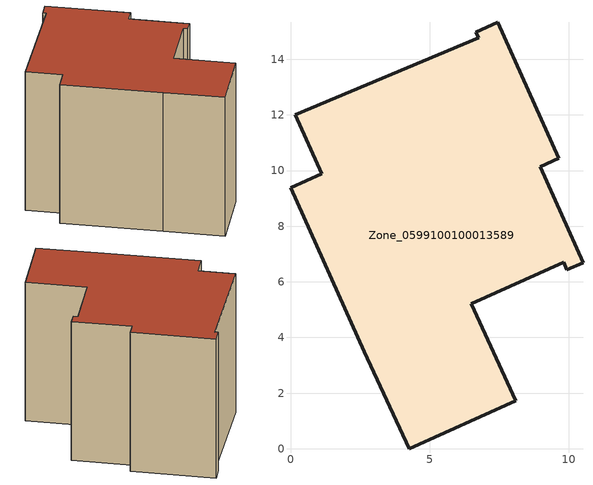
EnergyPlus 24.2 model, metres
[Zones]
Zone_0599100100013589
 floor ground (C_G): 0,9.38 1.12,9.88 0.17,12.01 6.76,14.76 6.65,14.97 7.45,15.33 9.64,10.44 8.97,10.13 10.51,6.68 9.94,6.42 9.81,6.7 6.49,5.21 8.09,1.72 4.27,0 2.65,3.49 z0
 wall outside (C_F): 9.64,10.44 7.45,15.33 6.65,14.97 6.76,14.76 0.17,12.01 1.12,9.88 0,9.38 2.65,3.49 4.27,0 8.09,1.72 6.49,5.21 9.81,6.7 9.94,6.42 10.51,6.68 8.97,10.13 9.64,10.44 z0:9.93
 roof outside (C_R): 10.51,6.68 8.97,10.13 9.64,10.44 7.45,15.33 6.65,14.97 6.76,14.76 0.17,12.01 1.12,9.88 0,9.38 2.65,3.49 4.27,0 8.09,1.72 6.49,5.21 9.81,6.7 9.94,6.42 z9.93
[BUILDING]
Pand.0599100100013589: North Axis=0; Terrain=City; Loads Convergence Tolerance Value=0.04; Temperature Convergence Tolerance Value=0.4; Solar Distribution=FullExterior; Maximum Number of Warmup Days=25; Minimum Number of Warmup Days=1
[Site:Location]
Rotterdam.The.Hague.AP_ZH_NLD Design_Conditions: Latitude=51.96; Longitude=4.45; Time Zone=1; Elevation=-4.5
[SITE:GROUNDTEMPERATURE:BUILDINGSURFACE]
18, 18, 18, 18, 18, 18, 18, 18, 18, 18, 18, 18
[MATERIAL] Thermal Absorptance=0.9; Solar Absorptance=0.7; Visible Absorptance=0.7
Name | Roughness | Thickness | Conductivity | Density | Specific Heat
G.TC.2015-2018 | MediumSmooth | 0.15 | 0.0428571 | 540 | 1210
F.TC.2015-2018 | Rough | 0.3 | 0.0666667 | 1920 | 840
R.TC.2015-2018 | MediumRough | 0.2 | 0.0333333 | 1500 | 1000
[CONSTRUCTION]
C_G: G.TC.2015-2018
C_F: F.TC.2015-2018
C_R: R.TC.2015-2018
[ZONE]
Zone_0599100100013589: Type=1; Multiplier=1; Ceiling Height=Autocalculate; Volume=Autocalculate; Floor Area=autocalculate; Part of Total Floor Area=Yes
[ZONEINFILTRATION:DESIGNFLOWRATE]
Infil_Zone_0599100100013589: Zone or ZoneList or Space or SpaceList=Zone_0599100100013589; Schedule=AlwaysOn; Design Flow Rate Calculation Method=Flow/Area; Flow Rate per Floor Area=0.0015; Constant Term Coefficient=1; Temperature Term Coefficient=0; Velocity Term Coefficient=0; Velocity Squared Term Coefficient=0
[HVACTEMPLATE:ZONE:IDEALLOADSAIRSYSTEM]
Zone_0599100100013589: Maximum Heating Supply Air Temperature=50; Minimum Cooling Supply Air Temperature=13; Maximum Heating Supply Air Humidity Ratio=0.0156; Minimum Cooling Supply Air Humidity Ratio=0.0077; Heating Limit=NoLimit; Cooling Limit=NoLimit; Dehumidification Control Type=ConstantSensibleHeatRatio; Cooling Sensible Heat Ratio=0.7; Dehumidification Setpoint=60; Humidification Control Type=None; Humidification Setpoint=30; Outdoor Air Method=None; Outdoor Air Flow Rate per Person=0.00944; Outdoor Air Flow Rate per Zone Floor Area=0; Outdoor Air Flow Rate per Zone=0; Demand Controlled Ventilation Type=None; Outdoor Air Economizer Type=NoEconomizer; Heat Recovery Type=None; Sensible Heat Recovery Effectiveness=0.7; Latent Heat Recovery Effectiveness=0.65
[ZONECONTROL:THERMOSTAT]
ThermostatControl_Zone_0599100100013589: Zone or ZoneList=Zone_0599100100013589; Control Type Schedule=DualSetpointControlType; Control 1=Thermostat_Zone_0599100100013589; Temperature Difference Between Cutout And Setpoint=0
[THERMOSTATSETPOINT:DUALSETPOINT]
Thermostat_Zone_0599100100013589: Heating Setpoint Temperature Schedule=HeatingSetpoint_Zone_0599100100013589; Cooling Setpoint Temperature Schedule=CoolingSetpoint_Zone_0599100100013589
[SCHEDULE:COMPACT]
HeatingSetpoint_Zone_0599100100013589: Through: 12/31, For: AllDays, Until: 24:00, 21
CoolingSetpoint_Zone_0599100100013589: Through: 12/31, For: AllDays, Until: 24:00, 24
DualSetpointControlType: Through: 12/31, For: AllDays, Until: 24:00, 4
AlwaysOn: Through: 12/31, For: AllDays, Until: 24:00, 1
